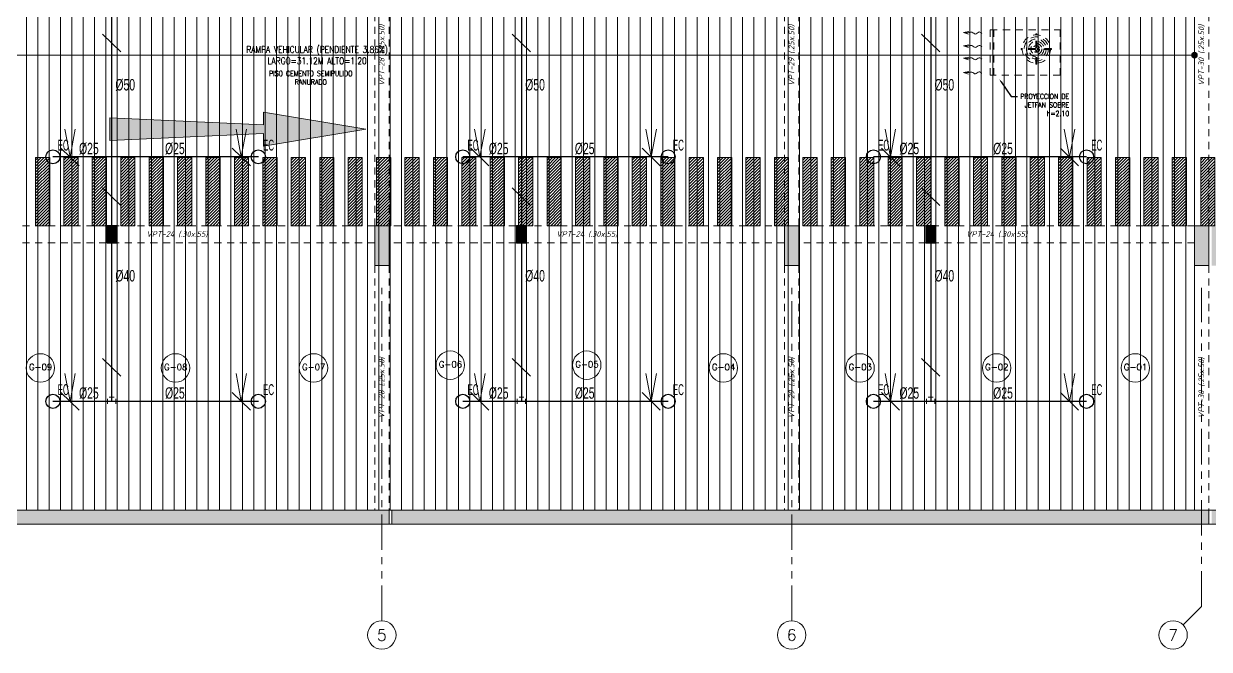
# Model space of a CAD drawing. Header units: millimetres. Extents: x 2085 to 2829, y 1347 to 1643.
# Drawn here: x 2135.93 to 2156.79, y 1520.64 to 1531.64 of the extents above; entities that cross this region are included whole.
import ezdxf
from ezdxf import colors
from ezdxf.entities.mleader import LeaderData, LeaderLine
from ezdxf.enums import TextEntityAlignment as Align
from ezdxf.math import Vec2, Vec3

# ---------------------------------------------------------------- set-up
doc = ezdxf.new("R2010")
doc.units = ezdxf.units.MM
for name, pattern in [('DASHED2', [0.375, 0.25, -0.125]), ('HIDDEN', [0.375, 0.25, -0.125]), ('HIDDEN2', [0.1875, 0.125, -0.0625]), ('PHANTOM', [2.5, 1.25, -0.25, 0.25, -0.25, 0.25, -0.25]), ('PHANTOM2', [1.25, 0.625, -0.125, 0.125, -0.125, 0.125, -0.125])]:
    doc.linetypes.add(name, pattern=pattern)
doc.layers.get('0').update_dxf_attribs({"color": 251, "lineweight": 9})
for name, color, linetype, lineweight in [('000 SOS 911 - ACCESORIOS ACI', 3, 'Continuous', 20), ('000 SOS 911 ACCESORIOS', 3, 'Continuous', 20), ('000 SOS 911 ROCIADORES', 5, 'Continuous', 25), ('000 SOS 911 TEXTOS ACI', 7, 'Continuous', 9), ('000 SOS 911 TUB. ENTERRADA  ACI', 5, 'DASHED2', 25), ('000 SOS 911 TUBERIA ACI', 3, 'Continuous', 25), ('A-EJES', 251, 'PHANTOM', 9), ('A-ESTRUCTURA-HATCH', 251, 'Continuous', 13), ('A-ESTRUCTURA-PLACAS', 251, 'Continuous', 13), ('A-ESTRUCTURA-VIGAS', 251, 'HIDDEN2', 13), ('A-HATCH', 251, 'Continuous', 9), ('A-LINEAS', 251, 'Continuous', 9), ('A-MUROS', 251, 'Continuous', 9), ('A-NUMERO ESTAC', 251, 'Continuous', 13), ('A-PROYECCIONES', 251, 'HIDDEN2', 9), ('A-TEXTO-ACABADO PISO', 251, 'Continuous', 13), ('A-TEXTO-AMBIENTES', 251, 'Continuous', 9), ('A-TEXTO-INDICACIONES', 251, 'Continuous', 13), ('A_30_Extractores', 251, 'Continuous', 13), ('CIRCULACION PEATONAL', 251, 'Continuous', 13), ('L-06_EQ-FIN-CONT', 251, 'Continuous', 13), ('L3 Equipos y Ductos', 251, 'Continuous', 13), ('L4 Linea mediana', 251, 'Continuous', 13), ('L5 Linea mediana segmentada', 251, 'HIDDEN2', 13), ('L6 Linea fina', 251, 'Continuous', 13)]:
    doc.layers.add(name, color=color, linetype=linetype, lineweight=lineweight)
doc.layers.add('A_50_Vigas Chata', color=251, linetype='HIDDEN', lineweight=13, plot=False)
doc.styles.add('APPIA -TEXTOS-GENERALES', font='isocp.shx', dxfattribs={"oblique": 15})
doc.styles.add('PIPE', font='ARIALN.TTF', dxfattribs={"width": 0.8})
doc.styles.add('ROMANS', font='romans.shx', dxfattribs={"width": 0.8})
doc.styles.add('TXT_COTAS', font='romans.shx', dxfattribs={"width": 0.8})

# ---------------------------------------------------------------- blocks, each defined once
blk = doc.blocks.new('002')
at = {"layer": '000 SOS 911 ROCIADORES'}
blk.add_circle((2884.506, 1470.177, 0), 0.0952, dxfattribs=at)
at = {"layer": '000 SOS 911 ROCIADORES', "color": 5, "style": 'PIPE', "width": 0.641273}
blk.add_text('EC', height=0.1469, dxfattribs=at).set_placement((2884.569, 1470.262, 0), (2884.719, 1470.262, 0), align=Align.FIT)
blk = doc.blocks.new('003')
at = {"layer": '000 SOS 911 ROCIADORES', "xscale": 1.3, "yscale": 1.3, "zscale": 1.3}
blk.add_blockref('002', (-841.839, -416.766, 0), dxfattribs=at)
blk = doc.blocks.new('PASE EN VIGA')
at = {"layer": '000 SOS 911 TUB. ENTERRADA  ACI'}
h = blk.add_hatch(dxfattribs=at)
h.set_pattern_fill('ANSI31', color=6, scale=0.0046)
h.paths.add_polyline_path([(2188.783, 1180.57), (2188.783, 1180.71), (2188.533, 1180.71), (2188.533, 1180.57)])
at = {"layer": '000 SOS 911 TUB. ENTERRADA  ACI', "color": 6, "linetype": 'ByBlock'}
blk.add_lwpolyline([(2188.533, 1180.57), (2188.783, 1180.57), (2188.783, 1180.71), (2188.533, 1180.71)], close=True, dxfattribs=at)
blk = doc.blocks.new('007')
at = {"layer": '000 SOS 911 - ACCESORIOS ACI'}
for q in [(26830.838, -4054.765, 0), (26831.022, -4054.765, 0)]:
    blk.add_line((26830.93, -4055.252, 0), q, dxfattribs=at)
blk = doc.blocks.new('ACCS.ELBOW.90')
at = {"layer": '000 SOS 911 - ACCESORIOS ACI', "color": 100}
for p, q in [((0.098, 0.168), (-0.098, 0.168)), ((0.168, -0.098), (0.168, 0.098))]:
    blk.add_line(p, q, dxfattribs=at)
at = {"layer": '000 SOS 911 - ACCESORIOS ACI', "color": 9}
for p in [(0, 0.168), (0.168, 0)]:
    blk.add_line(p, (0, 0), dxfattribs=at)
blk = doc.blocks.new('EST P1')
at = {"layer": 'A-ESTRUCTURA-HATCH'}
h = blk.add_hatch(color=256, dxfattribs=at)
h.dxf.hatch_style = 1
h.paths.add_polyline_path([(28.776, 5.95), (28.776, 5.05), (23.07, 5.05), (23.07, 4.85), (28.926, 4.85), (28.926, 5.75), (32.576, 5.75), (32.576, 4.85), (35.53, 4.85), (35.53, 5.05), (32.726, 5.05), (32.726, 5.95)])
h.paths.add_polyline_path([(43.04, 4.85), (43.04, 5.05), (35.58, 5.05), (35.58, 4.85)])
h.paths.add_polyline_path([(43.09, 5.05), (43.09, 4.85), (47.915, 4.85), (47.915, 5.05)])
h.paths.add_polyline_path([(51.865, 5.05), (51.865, 4.85), (53.376, 4.85), (53.376, 5.05)])
h.paths.add_polyline_path([(72.801, -0.15), (73.001, -0.15, 1), (53.601, -0.15), (53.801, -0.15, -1)])
h.paths.add_polyline_path([(70.351, 0), (70.351, -0.15), (72.749, -0.15), (72.749, 0)], flags=17)
h.paths.add_polyline_path([(69.451, -0.15), (69.451, 0), (66.848, 0, -0.010569), (66.851, -0.15)], flags=17)
h.paths.add_polyline_path([(65.272, 2.496), (65.272, -0.15), (65.422, -0.15), (65.422, 2.378, -0.221666), (66.601, -0.15), (66.801, -0.15, 0.99999), (59.801, -0.15), (60.001, -0.15, -0.61691)], flags=0)
h.paths.add_polyline_path([(71.88, -11.4), (71.88, -11.15), (57.51, -11.15), (57.51, -11.4)])
h.paths.add_polyline_path([(57.46, -11.4), (57.46, -11.15), (43.09, -11.15), (43.09, -11.4)])
h.paths.add_polyline_path([(43.04, -11.4), (43.04, -11.15), (35.58, -11.15), (35.58, -11.4)])
h.paths.add_polyline_path([(23.07, -11.15), (23.07, -11.4), (35.53, -11.4), (35.53, -11.15)])
h.paths.add_polyline_path([(23.02, -11.4), (23.02, -11.15), (12.25, -11.15), (12.25, -11.4)])
h.paths.add_polyline_path([(12.2, -11.4), (12.2, -11.15), (3.65, -11.15), (3.65, -11.4)])
h.paths.add_polyline_path([(3.6, -11.4), (3.6, -11.15), (-3.56, -11.15), (-3.56, -11.4)])
h.paths.add_polyline_path([(-17.98, -11.15), (-17.98, -11.4), (-3.61, -11.4), (-3.61, -11.15)])
h.paths.add_polyline_path([(-18.03, -11.4), (-18.03, -11.15), (-32.4, -11.15), (-32.4, -11.4)])
h.paths.add_polyline_path([(-32.45, -11.4), (-32.45, -11.15), (-46.94, -11.15), (-46.94, -11.4)])
h.paths.add_polyline_path([(-47.24, -11.4), (-46.99, -11.4), (-46.99, -6.15), (-47.24, -6.15)])
h.paths.add_polyline_path([(-46.99, -0.2), (-47.24, -0.2), (-47.24, -6.1), (-46.99, -6.1)])
h.paths.add_polyline_path([(-47.24, 0.15), (-47.24, -0.15), (-44.785, -0.15), (-44.785, 5.05), (-45.035, 5.05), (-45.035, 0.15)])
h.paths.add_polyline_path([(-44.735, 5.05), (-44.735, 4.85), (-32.45, 4.85), (-32.45, 5.05)])
h.paths.add_polyline_path([(-23.224, 4.85), (-23.224, 5.75), (-19.574, 5.75), (-19.574, 4.85), (-18.03, 4.85), (-18.03, 5.05), (-19.424, 5.05), (-19.424, 5.95), (-23.374, 5.95), (-23.374, 5.05), (-32.4, 5.05), (-32.4, 4.85)])
h.paths.add_polyline_path([(-17.98, 5.05), (-17.98, 4.85), (-3.61, 4.85), (-3.61, 5.05)])
h.paths.add_polyline_path([(12.2, 4.85), (12.2, 5.05), (3.825, 5.05), (3.825, 4.85)])
h.paths.add_polyline_path([(12.25, 5.05), (12.25, 4.85), (23.02, 4.85), (23.02, 5.05)])
h = blk.add_hatch(color=256, dxfattribs=at)
h.dxf.hatch_style = 1
h.paths.add_polyline_path([(51.865, 5.05), (47.915, 5.05), (47.915, -0.15), (50.25, -0.15), (50.25, 0), (48.065, 0), (48.065, 2.05), (51.865, 2.05), (51.865, 2.2), (48.065, 2.2), (48.065, 4.85), (51.715, 4.85), (51.715, 3.2), (51.865, 3.2)])
h.paths.add_polyline_path([(1.925, -0.151), (-0.175, -0.151), (-0.175, 4.85), (-3.56, 4.85), (-3.56, 5.05), (3.775, 5.05), (3.775, 1.9), (3.625, 1.9), (3.625, 4.85), (-0.025, 4.85), (-0.025, 2.2), (1.925, 2.2), (1.925, 2.05), (-0.025, 2.05), (-0.025, 0), (1.925, -0.001)])
h.paths.add_polyline_path([(71.63, -6.15), (71.88, -6.15), (71.88, -6.85), (71.63, -6.85)])
h.paths.add_polyline_path([(64.42, -6.15), (64.67, -6.15), (64.67, -6.85), (64.42, -6.85)])
h.paths.add_polyline_path([(57.21, -6.15), (57.46, -6.15), (57.46, -6.85), (57.21, -6.85)])
h.paths.add_polyline_path([(50, -6.15), (50.25, -6.15), (50.25, -6.85), (50, -6.85)])
h.paths.add_polyline_path([(42.79, -6.15), (43.04, -6.15), (43.04, -6.85), (42.79, -6.85)])
h.paths.add_polyline_path([(42.79, 0.55), (43.04, 0.55), (43.04, -0.15), (42.79, -0.15)])
h.paths.add_polyline_path([(35.58, -6.15), (35.83, -6.15), (35.83, -6.85), (35.58, -6.85)])
h.paths.add_polyline_path([(35.58, 0.55), (35.83, 0.55), (35.83, -0.15), (35.58, -0.15)])
h.paths.add_polyline_path([(35.28, -6.15), (35.53, -6.15), (35.53, -6.85), (35.28, -6.85)])
h.paths.add_polyline_path([(35.28, 0.55), (35.53, 0.55), (35.53, -0.15), (35.28, -0.15)])
h.paths.add_polyline_path([(30.28, -6.15), (30.53, -6.15), (30.53, -6.85), (30.28, -6.85)])
h.paths.add_polyline_path([(30.28, 0.55), (30.53, 0.55), (30.53, -0.15), (30.28, -0.15)])
h.paths.add_polyline_path([(23.07, -6.15), (23.32, -6.15), (23.32, -6.85), (23.07, -6.85)])
h.paths.add_polyline_path([(23.07, 0.55), (23.32, 0.55), (23.32, -0.15), (23.07, -0.15)])
h.paths.add_polyline_path([(18.07, -6.15), (18.32, -6.15), (18.32, -6.85), (18.07, -6.85)])
h.paths.add_polyline_path([(18.07, 0.55), (18.32, 0.55), (18.32, -0.15), (18.07, -0.15)])
h.paths.add_polyline_path([(10.86, -6.15), (11.11, -6.15), (11.11, -6.85), (10.86, -6.85)])
h.paths.add_polyline_path([(10.86, 0.55), (11.11, 0.55), (11.11, -0.15), (10.86, -0.15)])
h.paths.add_polyline_path([(3.65, -6.15), (3.9, -6.15), (3.9, -6.85), (3.65, -6.85)])
h.paths.add_polyline_path([(3.625, 0.55), (3.9, 0.55), (3.9, -0.15), (3.625, -0.15)])
h.paths.add_polyline_path([(-3.56, -6.15), (-3.31, -6.15), (-3.31, -6.85), (-3.56, -6.85)])
h.paths.add_polyline_path([(-3.56, 0.55), (-3.31, 0.55), (-3.31, -0.15), (-3.56, -0.15)])
h.paths.add_polyline_path([(-3.86, -6.15), (-3.61, -6.15), (-3.61, -6.85), (-3.86, -6.85)])
h.paths.add_polyline_path([(-3.86, 0.55), (-3.61, 0.55), (-3.61, -0.15), (-3.86, -0.15)])
h.paths.add_polyline_path([(-11.07, -6.15), (-10.82, -6.15), (-10.82, -6.85), (-11.07, -6.85)])
h.paths.add_polyline_path([(-11.07, 0.55), (-10.82, 0.55), (-10.82, -0.15), (-11.07, -0.15)])
h.paths.add_polyline_path([(-18.28, -6.15), (-18.03, -6.15), (-18.03, -6.85), (-18.28, -6.85)])
h.paths.add_polyline_path([(-18.28, 0.55), (-18.03, 0.55), (-18.03, -0.15), (-18.28, -0.15)])
h.paths.add_polyline_path([(-25.49, -6.15), (-25.24, -6.15), (-25.24, -6.85), (-25.49, -6.85)])
h.paths.add_polyline_path([(-25.49, 0.55), (-25.24, 0.55), (-25.24, -0.15), (-25.49, -0.15)])
h.paths.add_polyline_path([(-32.7, -6.15), (-32.45, -6.15), (-32.45, -6.85), (-32.7, -6.85)])
h.paths.add_polyline_path([(-32.7, 0.55), (-32.45, 0.55), (-32.45, -0.15), (-32.7, -0.15)])
h.paths.add_polyline_path([(-39.91, -6.15), (-39.66, -6.15), (-39.66, -6.85), (-39.91, -6.85)])
h.paths.add_polyline_path([(-39.91, 0.55), (-39.66, 0.55), (-39.66, -0.15), (-39.91, -0.15)])
at = {"layer": 'A-ESTRUCTURA-PLACAS'}
for points in [[(-18.28, -6.15), (-18.03, -6.15), (-18.03, -6.85), (-18.28, -6.85)], [(-11.07, -6.15), (-10.82, -6.15), (-10.82, -6.85), (-11.07, -6.85)], [(-3.86, -6.15), (-3.61, -6.15), (-3.61, -6.85), (-3.86, -6.85)], [(-17.98, -11.15), (-3.61, -11.15), (-3.61, -11.4), (-17.98, -11.4)]]:
    blk.add_lwpolyline(points, close=True, dxfattribs=at)
blk.add_lwpolyline([(-32.4, -11.15), (-18.03, -11.15), (-18.03, -11.4), (-32.4, -11.4), (-32.4, -11.15)], dxfattribs=at)
at = {"layer": 'A-ESTRUCTURA-VIGAS'}
for points in [[(-18.28, -6.15), (-18.28, -0.15)], [(-18.03, -6.15), (-18.03, -0.15)], [(-11.07, -6.15), (-11.07, -0.15)], [(-10.82, -6.15), (-10.82, -0.15)], [(-3.86, -6.15), (-3.86, -0.15)], [(-3.61, -6.15), (-3.61, -0.15)], [(-18.28, -6.15), (-25.24, -6.15)], [(-11.07, -6.15), (-18.03, -6.15)], [(-3.86, -6.15), (-10.82, -6.15)], [(-18.28, -6.45), (-25.24, -6.45)], [(-11.07, -6.45), (-18.03, -6.45)], [(-3.86, -6.45), (-10.82, -6.45)], [(-18.28, -6.85), (-18.28, -11.15)], [(-18.03, -6.85), (-18.03, -11.15)], [(-11.07, -6.85), (-11.07, -11.15)], [(-10.82, -6.85), (-10.82, -11.15)], [(-3.86, -6.85), (-3.86, -11.15)], [(-3.61, -6.85), (-3.61, -11.15)]]:
    blk.add_lwpolyline(points, dxfattribs=at)
at = {"layer": 'A_50_Vigas Chata', "char_height": 0.1, "attachment_point": 5, "rotation": 90, "style": 'APPIA -TEXTOS-GENERALES'}
for s, insert in [('VPT-28 (.25x.50)', (-18.155, -3.15)), ('VPT-29 (.25x.50)', (-10.945, -3.15)), ('VPT-30 (.25x.50)', (-3.735, -3.15)), ('VPT-28 (.25x.50)', (-18.155, -9)), ('VPT-29 (.25x.50)', (-10.945, -9)), ('VPT-30 (.25x.50)', (-3.735, -9))]:
    blk.add_mtext(s, dxfattribs=dict(at, insert=insert))
at = {"layer": 'A_50_Vigas Chata', "char_height": 0.1, "attachment_point": 5, "style": 'APPIA -TEXTOS-GENERALES'}
for insert in [(-21.76, -6.3), (-14.55, -6.3), (-7.34, -6.3)]:
    blk.add_mtext('VPT-24 (.30x.55)', dxfattribs=dict(at, insert=insert))
blk = doc.blocks.new('*U225')
at = {"layer": 'CIRCULACION PEATONAL'}
h = blk.add_hatch(dxfattribs=at)
h.set_pattern_fill('ANSI31', color=256, scale=0.3)
h.set_pattern_definition([(45, (73.750368, 0), (-0.0265165, 0.0265165), [])])
h.paths.add_polyline_path([(74.047, 0.228), (73.797, 0.228), (73.797, -0.972), (74.047, -0.972)])
h = blk.add_hatch(dxfattribs=at)
h.set_pattern_fill('ANSI31', color=256, scale=0.3)
h.set_pattern_definition([(45, (74.250368, 0), (-0.0265165, 0.0265165), [])])
h.paths.add_polyline_path([(74.547, 0.228), (74.297, 0.228), (74.297, -0.972), (74.547, -0.972)])
h = blk.add_hatch(dxfattribs=at)
h.set_pattern_fill('ANSI31', color=256, scale=0.3)
h.set_pattern_definition([(45, (74.750368, 0), (-0.0265165, 0.0265165), [])])
h.paths.add_polyline_path([(75.047, 0.228), (74.797, 0.228), (74.797, -0.972), (75.047, -0.972)])
h = blk.add_hatch(dxfattribs=at)
h.set_pattern_fill('ANSI31', color=256, scale=0.3)
h.set_pattern_definition([(45, (75.250368, 0), (-0.0265165, 0.0265165), [])])
h.paths.add_polyline_path([(75.547, 0.228), (75.297, 0.228), (75.297, -0.972), (75.547, -0.972)])
h = blk.add_hatch(dxfattribs=at)
h.set_pattern_fill('ANSI31', color=256, scale=0.3)
h.set_pattern_definition([(45, (75.750368, 0), (-0.0265165, 0.0265165), [])])
h.paths.add_polyline_path([(76.047, 0.228), (75.797, 0.228), (75.797, -0.972), (76.047, -0.972)])
h = blk.add_hatch(dxfattribs=at)
h.set_pattern_fill('ANSI31', color=256, scale=0.3)
h.set_pattern_definition([(45, (76.250368, 0), (-0.0265165, 0.0265165), [])])
h.paths.add_polyline_path([(76.547, 0.228), (76.297, 0.228), (76.297, -0.972), (76.547, -0.972)])
h = blk.add_hatch(dxfattribs=at)
h.set_pattern_fill('ANSI31', color=256, scale=0.3)
h.set_pattern_definition([(45, (76.750368, 0), (-0.0265165, 0.0265165), [])])
h.paths.add_polyline_path([(77.047, 0.228), (76.797, 0.228), (76.797, -0.972), (77.047, -0.972)])
h = blk.add_hatch(dxfattribs=at)
h.set_pattern_fill('ANSI31', color=256, scale=0.3)
h.set_pattern_definition([(45, (77.250368, 0), (-0.0265165, 0.0265165), [])])
h.paths.add_polyline_path([(77.547, 0.228), (77.297, 0.228), (77.297, -0.972), (77.547, -0.972)])
h = blk.add_hatch(dxfattribs=at)
h.set_pattern_fill('ANSI31', color=256, scale=0.3)
h.set_pattern_definition([(45, (77.750368, 0), (-0.0265165, 0.0265165), [])])
h.paths.add_polyline_path([(78.047, 0.228), (77.797, 0.228), (77.797, -0.972), (78.047, -0.972)])
h = blk.add_hatch(dxfattribs=at)
h.set_pattern_fill('ANSI31', color=256, scale=0.3)
h.set_pattern_definition([(45, (78.250368, 0), (-0.0265165, 0.0265165), [])])
h.paths.add_polyline_path([(78.547, 0.228), (78.297, 0.228), (78.297, -0.972), (78.547, -0.972)])
h = blk.add_hatch(dxfattribs=at)
h.set_pattern_fill('ANSI31', color=256, scale=0.3)
h.set_pattern_definition([(45, (78.750368, 0), (-0.0265165, 0.0265165), [])])
h.paths.add_polyline_path([(79.047, 0.228), (78.797, 0.228), (78.797, -0.972), (79.047, -0.972)])
h = blk.add_hatch(dxfattribs=at)
h.set_pattern_fill('ANSI31', color=256, scale=0.3)
h.set_pattern_definition([(45, (79.250368, 0), (-0.0265165, 0.0265165), [])])
h.paths.add_polyline_path([(79.547, 0.228), (79.297, 0.228), (79.297, -0.972), (79.547, -0.972)])
h = blk.add_hatch(dxfattribs=at)
h.set_pattern_fill('ANSI31', color=256, scale=0.3)
h.set_pattern_definition([(45, (79.750368, 0), (-0.0265165, 0.0265165), [])])
h.paths.add_polyline_path([(80.047, 0.228), (79.797, 0.228), (79.797, -0.972), (80.047, -0.972)])
h = blk.add_hatch(dxfattribs=at)
h.set_pattern_fill('ANSI31', color=256, scale=0.3)
h.set_pattern_definition([(45, (80.250368, 0), (-0.0265165, 0.0265165), [])])
h.paths.add_polyline_path([(80.547, 0.228), (80.297, 0.228), (80.297, -0.972), (80.547, -0.972)])
h = blk.add_hatch(dxfattribs=at)
h.set_pattern_fill('ANSI31', color=256, scale=0.3)
h.set_pattern_definition([(45, (80.750368, 0), (-0.0265165, 0.0265165), [])])
h.paths.add_polyline_path([(81.047, 0.228), (80.797, 0.228), (80.797, -0.972), (81.047, -0.972)])
h = blk.add_hatch(dxfattribs=at)
h.set_pattern_fill('ANSI31', color=256, scale=0.3)
h.set_pattern_definition([(45, (81.250368, 0), (-0.0265165, 0.0265165), [])])
h.paths.add_polyline_path([(81.547, 0.228), (81.297, 0.228), (81.297, -0.972), (81.547, -0.972)])
h = blk.add_hatch(dxfattribs=at)
h.set_pattern_fill('ANSI31', color=256, scale=0.3)
h.set_pattern_definition([(45, (81.750368, 0), (-0.0265165, 0.0265165), [])])
h.paths.add_polyline_path([(82.047, 0.228), (81.797, 0.228), (81.797, -0.972), (82.047, -0.972)])
h = blk.add_hatch(dxfattribs=at)
h.set_pattern_fill('ANSI31', color=256, scale=0.3)
h.set_pattern_definition([(45, (82.250368, 0), (-0.0265165, 0.0265165), [])])
h.paths.add_polyline_path([(82.547, 0.228), (82.297, 0.228), (82.297, -0.972), (82.547, -0.972)])
h = blk.add_hatch(dxfattribs=at)
h.set_pattern_fill('ANSI31', color=256, scale=0.3)
h.set_pattern_definition([(45, (82.750368, 0), (-0.0265165, 0.0265165), [])])
h.paths.add_polyline_path([(83.047, 0.228), (82.797, 0.228), (82.797, -0.972), (83.047, -0.972)])
h = blk.add_hatch(dxfattribs=at)
h.set_pattern_fill('ANSI31', color=256, scale=0.3)
h.set_pattern_definition([(45, (83.250368, 0), (-0.0265165, 0.0265165), [])])
h.paths.add_polyline_path([(83.547, 0.228), (83.297, 0.228), (83.297, -0.972), (83.547, -0.972)])
h = blk.add_hatch(dxfattribs=at)
h.set_pattern_fill('ANSI31', color=256, scale=0.3)
h.set_pattern_definition([(45, (83.750368, 0), (-0.0265165, 0.0265165), [])])
h.paths.add_polyline_path([(84.047, 0.228), (83.797, 0.228), (83.797, -0.972), (84.047, -0.972)])
h = blk.add_hatch(dxfattribs=at)
h.set_pattern_fill('ANSI31', color=256, scale=0.3)
h.set_pattern_definition([(45, (84.250368, 0), (-0.0265165, 0.0265165), [])])
h.paths.add_polyline_path([(84.547, 0.228), (84.297, 0.228), (84.297, -0.972), (84.547, -0.972)])
h = blk.add_hatch(dxfattribs=at)
h.set_pattern_fill('ANSI31', color=256, scale=0.3)
h.set_pattern_definition([(45, (84.750368, 0), (-0.0265165, 0.0265165), [])])
h.paths.add_polyline_path([(85.047, 0.228), (84.797, 0.228), (84.797, -0.972), (85.047, -0.972)])
h = blk.add_hatch(dxfattribs=at)
h.set_pattern_fill('ANSI31', color=256, scale=0.3)
h.set_pattern_definition([(45, (85.250368, 0), (-0.0265165, 0.0265165), [])])
h.paths.add_polyline_path([(85.547, 0.228), (85.297, 0.228), (85.297, -0.972), (85.547, -0.972)])
h = blk.add_hatch(dxfattribs=at)
h.set_pattern_fill('ANSI31', color=256, scale=0.3)
h.set_pattern_definition([(45, (85.750368, 0), (-0.0265165, 0.0265165), [])])
h.paths.add_polyline_path([(86.047, 0.228), (85.797, 0.228), (85.797, -0.972), (86.047, -0.972)])
h = blk.add_hatch(dxfattribs=at)
h.set_pattern_fill('ANSI31', color=256, scale=0.3)
h.set_pattern_definition([(45, (86.250368, 0), (-0.0265165, 0.0265165), [])])
h.paths.add_polyline_path([(86.547, 0.228), (86.297, 0.228), (86.297, -0.972), (86.547, -0.972)])
h = blk.add_hatch(dxfattribs=at)
h.set_pattern_fill('ANSI31', color=256, scale=0.3)
h.set_pattern_definition([(45, (86.750368, 0), (-0.0265165, 0.0265165), [])])
h.paths.add_polyline_path([(87.047, 0.228), (86.797, 0.228), (86.797, -0.972), (87.047, -0.972)])
h = blk.add_hatch(dxfattribs=at)
h.set_pattern_fill('ANSI31', color=256, scale=0.3)
h.set_pattern_definition([(45, (87.250368, 0), (-0.0265165, 0.0265165), [])])
h.paths.add_polyline_path([(87.547, 0.228), (87.297, 0.228), (87.297, -0.972), (87.547, -0.972)])
h = blk.add_hatch(dxfattribs=at)
h.set_pattern_fill('ANSI31', color=256, scale=0.3)
h.set_pattern_definition([(45, (87.750368, 0), (-0.0265165, 0.0265165), [])])
h.paths.add_polyline_path([(88.047, 0.228), (87.797, 0.228), (87.797, -0.972), (88.047, -0.972)])
h = blk.add_hatch(dxfattribs=at)
h.set_pattern_fill('ANSI31', color=256, scale=0.3)
h.set_pattern_definition([(45, (88.250368, 0), (-0.0265165, 0.0265165), [])])
h.paths.add_polyline_path([(88.547, 0.228), (88.297, 0.228), (88.297, -0.972), (88.547, -0.972)])
h = blk.add_hatch(dxfattribs=at)
h.set_pattern_fill('ANSI31', color=256, scale=0.3)
h.set_pattern_definition([(45, (88.750368, 0), (-0.0265165, 0.0265165), [])])
h.paths.add_polyline_path([(89.047, 0.228), (88.797, 0.228), (88.797, -0.972), (89.047, -0.972)])
h = blk.add_hatch(dxfattribs=at)
h.set_pattern_fill('ANSI31', color=256, scale=0.3)
h.set_pattern_definition([(45, (89.250368, 0), (-0.0265165, 0.0265165), [])])
h.paths.add_polyline_path([(89.547, 0.228), (89.297, 0.228), (89.297, -0.972), (89.547, -0.972)])
h = blk.add_hatch(dxfattribs=at)
h.set_pattern_fill('ANSI31', color=256, scale=0.3)
h.set_pattern_definition([(45, (89.750368, 0), (-0.0265165, 0.0265165), [])])
h.paths.add_polyline_path([(90.047, 0.228), (89.797, 0.228), (89.797, -0.972), (90.047, -0.972)])
h = blk.add_hatch(dxfattribs=at)
h.set_pattern_fill('ANSI31', color=256, scale=0.3)
h.set_pattern_definition([(45, (90.250368, 0), (-0.0265165, 0.0265165), [])])
h.paths.add_polyline_path([(90.547, 0.228), (90.297, 0.228), (90.297, -0.972), (90.547, -0.972)])
h = blk.add_hatch(dxfattribs=at)
h.set_pattern_fill('ANSI31', color=256, scale=0.3)
h.set_pattern_definition([(45, (90.750368, 0), (-0.0265165, 0.0265165), [])])
h.paths.add_polyline_path([(91.047, 0.228), (90.797, 0.228), (90.797, -0.972), (91.047, -0.972)])
h = blk.add_hatch(dxfattribs=at)
h.set_pattern_fill('ANSI31', color=256, scale=0.3)
h.set_pattern_definition([(45, (91.250368, 0), (-0.0265165, 0.0265165), [])])
h.paths.add_polyline_path([(91.547, 0.228), (91.297, 0.228), (91.297, -0.972), (91.547, -0.972)])
h = blk.add_hatch(dxfattribs=at)
h.set_pattern_fill('ANSI31', color=256, scale=0.3)
h.set_pattern_definition([(45, (91.750368, 0), (-0.0265165, 0.0265165), [])])
h.paths.add_polyline_path([(92.047, 0.228), (91.797, 0.228), (91.797, -0.972), (92.047, -0.972)])
h = blk.add_hatch(dxfattribs=at)
h.set_pattern_fill('ANSI31', color=256, scale=0.3)
h.set_pattern_definition([(45, (92.250368, 0), (-0.0265165, 0.0265165), [])])
h.paths.add_polyline_path([(92.547, 0.228), (92.297, 0.228), (92.297, -0.972), (92.547, -0.972)])
h = blk.add_hatch(dxfattribs=at)
h.set_pattern_fill('ANSI31', color=256, scale=0.3)
h.set_pattern_definition([(45, (92.750368, 0), (-0.0265165, 0.0265165), [])])
h.paths.add_polyline_path([(93.047, 0.228), (92.797, 0.228), (92.797, -0.972), (93.047, -0.972)])
h = blk.add_hatch(dxfattribs=at)
h.set_pattern_fill('ANSI31', color=256, scale=0.3)
h.set_pattern_definition([(45, (93.250368, 0), (-0.0265165, 0.0265165), [])])
h.paths.add_polyline_path([(93.547, 0.228), (93.297, 0.228), (93.297, -0.972), (93.547, -0.972)])
h = blk.add_hatch(dxfattribs=at)
h.set_pattern_fill('ANSI31', color=256, scale=0.3)
h.set_pattern_definition([(45, (93.750368, 0), (-0.0265165, 0.0265165), [])])
h.paths.add_polyline_path([(94.047, 0.228), (93.797, 0.228), (93.797, -0.972), (94.047, -0.972)])
h = blk.add_hatch(dxfattribs=at)
h.set_pattern_fill('ANSI31', color=256, scale=0.3)
h.set_pattern_definition([(45, (94.250368, 0), (-0.0265165, 0.0265165), [])])
h.paths.add_polyline_path([(94.547, 0.228), (94.297, 0.228), (94.297, -0.972), (94.547, -0.972)])
for points in [[(73.797, -0.972), (74.047, -0.972), (74.047, 0.228), (73.797, 0.228)], [(74.297, -0.972), (74.547, -0.972), (74.547, 0.228), (74.297, 0.228)], [(74.797, -0.972), (75.047, -0.972), (75.047, 0.228), (74.797, 0.228)], [(75.297, -0.972), (75.547, -0.972), (75.547, 0.228), (75.297, 0.228)], [(75.797, -0.972), (76.047, -0.972), (76.047, 0.228), (75.797, 0.228)], [(76.297, -0.972), (76.547, -0.972), (76.547, 0.228), (76.297, 0.228)], [(76.797, -0.972), (77.047, -0.972), (77.047, 0.228), (76.797, 0.228)], [(77.297, -0.972), (77.547, -0.972), (77.547, 0.228), (77.297, 0.228)], [(77.797, -0.972), (78.047, -0.972), (78.047, 0.228), (77.797, 0.228)], [(78.297, -0.972), (78.547, -0.972), (78.547, 0.228), (78.297, 0.228)], [(78.797, -0.972), (79.047, -0.972), (79.047, 0.228), (78.797, 0.228)], [(79.297, -0.972), (79.547, -0.972), (79.547, 0.228), (79.297, 0.228)], [(79.797, -0.972), (80.047, -0.972), (80.047, 0.228), (79.797, 0.228)], [(80.297, -0.972), (80.547, -0.972), (80.547, 0.228), (80.297, 0.228)], [(80.797, -0.972), (81.047, -0.972), (81.047, 0.228), (80.797, 0.228)], [(81.297, -0.972), (81.547, -0.972), (81.547, 0.228), (81.297, 0.228)], [(81.797, -0.972), (82.047, -0.972), (82.047, 0.228), (81.797, 0.228)], [(82.297, -0.972), (82.547, -0.972), (82.547, 0.228), (82.297, 0.228)], [(82.797, -0.972), (83.047, -0.972), (83.047, 0.228), (82.797, 0.228)], [(83.297, -0.972), (83.547, -0.972), (83.547, 0.228), (83.297, 0.228)], [(83.797, -0.972), (84.047, -0.972), (84.047, 0.228), (83.797, 0.228)], [(84.297, -0.972), (84.547, -0.972), (84.547, 0.228), (84.297, 0.228)], [(84.797, -0.972), (85.047, -0.972), (85.047, 0.228), (84.797, 0.228)], [(85.297, -0.972), (85.547, -0.972), (85.547, 0.228), (85.297, 0.228)], [(85.797, -0.972), (86.047, -0.972), (86.047, 0.228), (85.797, 0.228)], [(86.297, -0.972), (86.547, -0.972), (86.547, 0.228), (86.297, 0.228)], [(86.797, -0.972), (87.047, -0.972), (87.047, 0.228), (86.797, 0.228)], [(87.297, -0.972), (87.547, -0.972), (87.547, 0.228), (87.297, 0.228)], [(87.797, -0.972), (88.047, -0.972), (88.047, 0.228), (87.797, 0.228)], [(88.297, -0.972), (88.547, -0.972), (88.547, 0.228), (88.297, 0.228)], [(88.797, -0.972), (89.047, -0.972), (89.047, 0.228), (88.797, 0.228)], [(89.297, -0.972), (89.547, -0.972), (89.547, 0.228), (89.297, 0.228)], [(89.797, -0.972), (90.047, -0.972), (90.047, 0.228), (89.797, 0.228)], [(90.297, -0.972), (90.547, -0.972), (90.547, 0.228), (90.297, 0.228)], [(90.797, -0.972), (91.047, -0.972), (91.047, 0.228), (90.797, 0.228)], [(91.297, -0.972), (91.547, -0.972), (91.547, 0.228), (91.297, 0.228)], [(91.797, -0.972), (92.047, -0.972), (92.047, 0.228), (91.797, 0.228)], [(92.297, -0.972), (92.547, -0.972), (92.547, 0.228), (92.297, 0.228)], [(92.797, -0.972), (93.047, -0.972), (93.047, 0.228), (92.797, 0.228)], [(93.297, -0.972), (93.547, -0.972), (93.547, 0.228), (93.297, 0.228)], [(93.797, -0.972), (94.047, -0.972), (94.047, 0.228), (93.797, 0.228)], [(94.297, -0.972), (94.547, -0.972), (94.547, 0.228), (94.297, 0.228)]]:
    blk.add_lwpolyline(points, close=True, dxfattribs=at)
blk = doc.blocks.new('EJES 1P')
at = {"layer": 'A-EJES', "linetype": 'PHANTOM2'}
blk.add_line((40.951, -18.221), (41.274, -17.898), dxfattribs=at)
for points in [[(26.854, -18.151), (26.854, -12.292)], [(34.064, -18.151), (34.064, -12.292)], [(41.274, -17.898), (41.274, -12.292)]]:
    blk.add_lwpolyline(points, dxfattribs=at)
at = {"layer": 'A-EJES', "linetype": 'Continuous'}
for centre in [(26.854, -18.398), (34.064, -18.398), (40.774, -18.398)]:
    blk.add_circle(centre, 0.25, dxfattribs=at)
at = {"layer": 'A-EJES', "linetype": 'Continuous', "style": 'ROMANS'}
for s, p in [('5', (26.854, -18.398)), ('6', (34.064, -18.398)), ('7', (40.774, -18.398))]:
    blk.add_text(s, height=0.2, dxfattribs=at).set_placement(p, align=Align.MIDDLE_CENTER)
blk = doc.blocks.new('PO_GUARDIA CIVIL ESQ FAISANES_PLANTAS_Sotanos_REVA_2022.01.24 - copia$0$XREF_SOTANOS - ETAPA 1-2020.06.26$0$frr')
at = {"transparency": 33554687}
blk.add_hatch(color=8, dxfattribs=at).paths.add_polyline_path([(0.002, -0.011), (-0.002, -0.011), (-0.3, -1.8), (-0.075, -1.8), (-0.2, -4.5), (0.2, -4.5), (0.075, -1.8), (0.3, -1.8)])
at = {"color": 7}
blk.add_lwpolyline([(-0.2, -4.5), (0.2, -4.5), (0.075, -1.8), (0.3, -1.8), (0, 0), (-0.3, -1.8), (-0.075, -1.8)], close=True, dxfattribs=at)
blk = doc.blocks.new('FLUJO')
at = {"layer": 'L-06_EQ-FIN-CONT'}
for p, q in [((0.462, -0.02), (0.335, 0.019)), ((0.33, -0.047), (0.462, -0.02))]:
    blk.add_line(p, q, dxfattribs=at)
blk.add_spline([(0, 0), (0.067, -0.036), (0.164, 0.016), (0.249, -0.029), (0.332, -0.021), (0.462, -0.02)], degree=3, dxfattribs=at)
blk = doc.blocks.new('JFC-01')
at = {"layer": 'L3 Equipos y Ductos', "linetype": 'HIDDEN2'}
for p, q in [((-1.23, -0.4), (-1.23, 0.4)), ((-1.23, 0.4), (0, 0.4)), ((0, 0.4), (0, -0.4)), ((0, -0.4), (-1.23, -0.4))]:
    blk.add_line(p, q, dxfattribs=at)
at = {"layer": 'L4 Linea mediana', "linetype": 'HIDDEN2'}
for radius in [0.25, 0.212, 0.174, 0.135, 0.0971, 0.0588, 0.0206]:
    blk.add_circle((-0.419, 0.061), radius, dxfattribs=at)
at = {"layer": 'L5 Linea mediana segmentada', "linetype": 'HIDDEN2'}
blk.add_line((-1.164, -0.4), (-1.164, 0.4), dxfattribs=at)
at = {"layer": 'L6 Linea fina', "linetype": 'HIDDEN2'}
for p, q in [((-0.427, 0.08), (-0.427, 0.328)), ((-0.427, 0.328), (-0.412, 0.328)), ((-0.412, 0.08), (-0.412, 0.328)), ((-0.438, 0.069), (-0.687, 0.069)), ((-0.687, 0.053), (-0.687, 0.069)), ((-0.438, 0.053), (-0.687, 0.053)), ((-0.427, -0.207), (-0.427, 0.042)), ((-0.412, -0.207), (-0.412, 0.042)), ((-0.152, 0.069), (-0.4, 0.069)), ((-0.152, 0.053), (-0.4, 0.053)), ((-0.152, 0.053), (-0.152, 0.069)), ((-0.427, -0.207), (-0.412, -0.207))]:
    blk.add_line(p, q, dxfattribs=at)
at = {"layer": 'L6 Linea fina', "xscale": 0.7, "yscale": 0.7, "zscale": 0.7, "rotation": 180}
for p in [(-1.376, 0.335), (-1.376, 0.1), (-1.376, -0.117), (-1.376, -0.367)]:
    blk.add_blockref('FLUJO', p, dxfattribs=at)
blk = doc.blocks.new('EJE')
at = {"linetype": 'Continuous'}
blk.add_circle((0, 0), 0.5, dxfattribs=at)
at = {"layer": 'A-TEXTO-INDICACIONES', "style": 'ROMANS'}
blk.add_attdef('EJE', text='', height=0.22, rotation=0, dxfattribs=at).set_placement((0.007, 0.028), align=Align.MIDDLE_CENTER)

msp = doc.modelspace()

# ---------------------------------------------------------------- hatches: boundary and pattern name
h = msp.add_hatch(color=256)
h.dxf.hatch_style = 1
edge = h.paths.add_edge_path()
edge.add_arc((2156.531, 1531.088), 0.05, 0, 360)
at = {"layer": 'A-HATCH'}
h = msp.add_hatch(dxfattribs=at)
h.set_pattern_fill('_USER', color=256, scale=0.2, angle=90, pattern_type=0)
h.set_pattern_definition([(90, (2156.78057, 1531.08782), (-0.2, 1e-17), [])])
h.paths.add_polyline_path([(2125.411, 1539.088), (2125.411, 1523.088), (2156.531, 1523.088), (2156.531, 1539.088)])

# ---------------------------------------------------------------- linework, layer by layer
msp.add_line((2125.411, 1531.088), (2156.531, 1531.088))
msp.add_circle((2156.531, 1531.088), 0.05)
at = {"layer": '000 SOS 911 - ACCESORIOS ACI'}
for p, q in [((2137.641, 1531.145), (2137.32, 1531.456)), ((2144.851, 1531.145), (2144.53, 1531.456)), ((2152.051, 1531.145), (2151.73, 1531.456)), ((2136.909, 1529.144), (2136.589, 1529.455)), ((2139.922, 1529.144), (2139.602, 1529.455)), ((2144.119, 1529.144), (2143.799, 1529.455)), ((2147.132, 1529.144), (2146.812, 1529.455)), ((2151.342, 1529.144), (2151.022, 1529.455)), ((2154.492, 1529.144), (2154.172, 1529.455)), ((2137.641, 1528.445), (2137.32, 1528.756)), ((2144.851, 1528.445), (2144.53, 1528.756)), ((2152.051, 1528.445), (2151.73, 1528.756)), ((2137.641, 1525.445), (2137.32, 1525.756)), ((2144.851, 1525.445), (2144.53, 1525.756)), ((2152.051, 1525.445), (2151.73, 1525.756)), ((2136.909, 1524.844), (2136.589, 1525.155)), ((2139.922, 1524.844), (2139.602, 1525.155)), ((2144.119, 1524.844), (2143.799, 1525.155)), ((2147.132, 1524.844), (2146.812, 1525.155)), ((2151.342, 1524.844), (2151.022, 1525.155)), ((2154.492, 1524.844), (2154.172, 1525.155))]:
    msp.add_line(p, q, dxfattribs=at)
at = {"layer": '000 SOS 911 TUBERIA ACI'}
for points in [[(2137.481, 1537.149), (2137.481, 1524.999)], [(2144.691, 1537.149), (2144.691, 1524.999)], [(2151.891, 1537.149), (2151.891, 1524.999)], [(2140.062, 1529.299), (2136.449, 1529.299)], [(2147.272, 1529.299), (2143.659, 1529.299)], [(2154.632, 1529.299), (2150.882, 1529.299)], [(2140.062, 1524.999), (2136.449, 1524.999)], [(2147.272, 1524.999), (2143.659, 1524.999)], [(2154.632, 1524.999), (2150.882, 1524.999)]]:
    msp.add_lwpolyline(points, dxfattribs=at)
at = {"layer": 'A-LINEAS'}
msp.add_lwpolyline([(2125.411, 1539.088), (2125.411, 1523.088), (2156.531, 1523.088), (2156.531, 1539.088)], close=True, dxfattribs=at)
at = {"layer": 'A-MUROS'}
for p, q in [((2232.271, 1523.088), (2113.401, 1523.088)), ((2113.151, 1522.838), (2232.271, 1522.838))]:
    msp.add_line(p, q, dxfattribs=at)
for points in [[(2142.111, 1528.088), (2142.361, 1528.088), (2142.361, 1527.388), (2142.111, 1527.388)], [(2149.321, 1528.088), (2149.571, 1528.088), (2149.571, 1527.388), (2149.321, 1527.388)], [(2156.531, 1528.088), (2156.781, 1528.088), (2156.781, 1527.388), (2156.531, 1527.388)]]:
    msp.add_lwpolyline(points, close=True, dxfattribs=at)

# ---------------------------------------------------------------- block references
msp.add_blockref('EST P1', (2160.391, 1534.238))
at = {"transparency": 33554483, "rotation": 270}
msp.add_blockref('PO_GUARDIA CIVIL ESQ FAISANES_PLANTAS_Sotanos_REVA_2022.01.24 - copia$0$XREF_SOTANOS - ETAPA 1-2020.06.26$0$frr', (2141.951, 1529.788), dxfattribs=at)
at = {"rotation": 180}
msp.add_blockref('*U225', (2230.688, 1528.315), dxfattribs=at)
at = {"layer": '000 SOS 911 - ACCESORIOS ACI'}
for p, xscale, yscale, zscale, rotation in [((2137.481, 1525), -0.4394526855468783, 0.4394526855468736, 0.4394526855468736, 359.9974143215402), ((2137.481, 1525), 0.4394526855468784, 0.4394526855468784, 0.4394526855468784, 0.002585678459824784), ((2144.691, 1525), -0.4394526855468783, 0.4394526855468736, 0.4394526855468736, 359.9974143215402), ((2144.691, 1525), 0.4394526855468784, 0.4394526855468784, 0.4394526855468784, 0.002585678459824784), ((2151.891, 1525), -0.4394526855468783, 0.4394526855468736, 0.4394526855468736, 359.9974143215402), ((2151.891, 1525), 0.4394526855468784, 0.4394526855468784, 0.4394526855468784, 0.002585678459824784)]:
    msp.add_blockref('ACCS.ELBOW.90', p, dxfattribs=dict(at, xscale=xscale, yscale=yscale, zscale=zscale, rotation=rotation))
at = {"layer": '000 SOS 911 ACCESORIOS'}
for p in [(-24694.181, 5584.552, 0), (-24691.168, 5584.552, 0), (-24686.971, 5584.552, 0), (-24683.958, 5584.552, 0), (-24679.748, 5584.552, 0), (-24676.598, 5584.552, 0), (-24694.181, 5580.252, 0), (-24691.168, 5580.252, 0), (-24686.971, 5580.252, 0), (-24683.958, 5580.252, 0), (-24679.748, 5580.252, 0), (-24676.598, 5580.252, 0)]:
    msp.add_blockref('007', p, dxfattribs=at)
at = {"layer": '000 SOS 911 ROCIADORES'}
for p in [(-771.57, 34.836), (-767.957, 34.836), (-764.36, 34.836), (-760.747, 34.836), (-757.137, 34.836), (-753.387, 34.836), (-771.57, 30.536), (-767.957, 30.536), (-764.36, 30.536), (-760.747, 30.536), (-757.137, 30.536), (-753.387, 30.536)]:
    msp.add_blockref('003', p, dxfattribs=at)
at = {"layer": '000 SOS 911 TUB. ENTERRADA  ACI', "xscale": 1.200647668218153, "yscale": 1.200647668218153, "zscale": 1.200647668218153, "rotation": 90}
for p in [(3555.013, -1099.869), (3562.223, -1099.869), (3569.423, -1099.869)]:
    msp.add_blockref('PASE EN VIGA', p, dxfattribs=at)
at = {"layer": 'A-NUMERO ESTAC', "xscale": 0.5, "yscale": 0.5, "zscale": 0.5}
for p, values in [((2136.228, 1525.588), {'EJE': 'G-09'}), ((2138.605, 1525.588), {'EJE': 'G-08'}), ((2141.033, 1525.588), {'EJE': 'G-07'}), ((2143.438, 1525.637), {'EJE': 'G-06'}), ((2145.84, 1525.637), {'EJE': 'G-05'}), ((2148.243, 1525.588), {'EJE': 'G-04'}), ((2150.648, 1525.588), {'EJE': 'G-03'}), ((2153.05, 1525.588), {'EJE': 'G-02'}), ((2155.49, 1525.588), {'EJE': 'G-01'})]:
    msp.add_blockref('EJE', p, dxfattribs=at).add_auto_attribs(values)
at = {"layer": 'A-PROYECCIONES'}
msp.add_blockref('EJES 1P', (2115.381, 1539.288), dxfattribs=at)
at = {"layer": 'A_30_Extractores'}
msp.add_blockref('JFC-01', (2154.167, 1531.136, 0), dxfattribs=at)

# ---------------------------------------------------------------- texts
at = {"layer": '000 SOS 911 TEXTOS ACI', "char_height": 0.2, "attachment_point": 1, "style": 'PIPE'}
for s, insert in [('%%C50', (2137.547, 1530.668, 0)), ('%%C50', (2144.757, 1530.668, 0)), ('%%C50', (2151.957, 1530.668, 0)), ('%%C25', (2136.907, 1529.547, 0)), ('%%C25', (2138.42, 1529.547, 0)), ('%%C25', (2144.117, 1529.547, 0)), ('%%C25', (2145.63, 1529.547, 0)), ('%%C25', (2151.34, 1529.547, 0)), ('%%C25', (2152.99, 1529.547, 0)), ('%%C40', (2137.547, 1527.309, 0)), ('%%C40', (2144.757, 1527.309, 0)), ('%%C40', (2151.957, 1527.309, 0)), ('%%C25', (2136.907, 1525.247, 0)), ('%%C25', (2138.42, 1525.247, 0)), ('%%C25', (2144.117, 1525.247, 0)), ('%%C25', (2145.63, 1525.247, 0)), ('%%C25', (2151.34, 1525.247, 0)), ('%%C25', (2152.99, 1525.247, 0))]:
    msp.add_mtext_dynamic_manual_height_columns(s, width=0.551, gutter_width=1.915, heights=[0.0124], dxfattribs=dict(at, insert=insert))
at = {"layer": 'A-TEXTO-ACABADO PISO', "insert": (2140.984, 1530.811), "char_height": 0.09, "attachment_point": 2, "style": 'ROMANS'}
msp.add_mtext_dynamic_manual_height_columns('PISO CEMENTO SEMIPULIDO RANURADO', width=1.58631, gutter_width=12.5, heights=[0], dxfattribs=at)
at = {"layer": 'A-TEXTO-AMBIENTES', "insert": (2141.096, 1531.088), "char_height": 0.12, "width": 7.19157, "attachment_point": 5, "style": 'ROMANS'}
msp.add_mtext('RAMPA VEHICULAR (PENDIENTE 3.86%)\\PLARGO=31.12M ALTO=1.20 ', dxfattribs=at)

# ---------------------------------------------------------------- leaders
at = {"layer": 'A-TEXTO-INDICACIONES'}
ml = msp.add_multileader_mtext('Standard', dxfattribs=at)
ml.set_content('PROYECCION DE JETFAN SOBRE h=2.10', color=256, style='TXT_COTAS')
ml.set_leader_properties(color=7)
ml.build(insert=Vec2(0, 0))
ml.multileader.update_dxf_attribs({"dogleg_length": 0.11, "arrow_head_size": 0.07})
ctx = ml.context
ctx.base_point, ctx.char_height, ctx.arrow_head_size, ctx.landing_gap_size, ctx.plane_origin = Vec3(2153.419, 1530.363), 0.09, 0.07, 0.05, Vec3(2153.843, 1529.578)
ctx.text_align_type = 2
notes = []
notes.append((ctx, [(0, (1, 1, 0), (2153.308, 1530.363), (1, 0), 0.11, [(0, [(2153.092, 1530.674)], 0, [])])]))
ctx.mtext.insert, ctx.mtext.width, ctx.mtext.alignment, ctx.mtext.flow_direction = Vec3(2154.326, 1530.408), 1.01201, 3, 5
for ctx, leaders in notes:
    for number, flags, end, landing, length, lines in leaders:
        leader = LeaderData()
        leader.index, (leader.has_last_leader_line, leader.has_dogleg_vector, leader.attachment_direction) = number, flags
        leader.last_leader_point, leader.dogleg_vector, leader.dogleg_length = Vec3(end), Vec3(landing), length
        for number, points, colour, breaks in lines:
            line = LeaderLine()
            line.index, line.vertices, line.color, line.breaks = number, Vec3.list(points), colors.encode_raw_color(colour), breaks
            leader.lines.append(line)
        ctx.leaders.append(leader)

doc.saveas('drawing.dxf')
